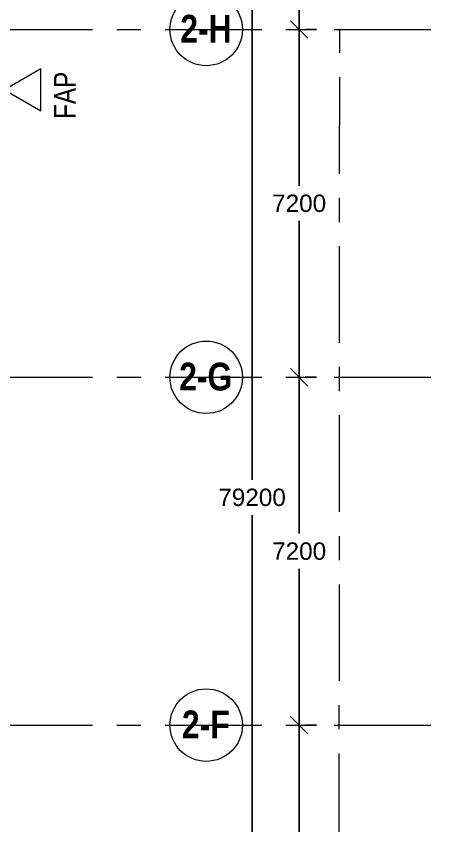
# Model space of a CAD drawing. Header units: millimetres. Extents: x -47219 to 440296, y -79832 to 7189.
# Drawn here: x 21780 to 30439, y -41309 to -24550 of the extents above; entities that cross this region are included whole.
import ezdxf
from ezdxf import colors
from ezdxf.entities.mleader import LeaderData, LeaderLine
from ezdxf.math import Vec2, Vec3

# ---------------------------------------------------------------- set-up
doc = ezdxf.new("R2010")
doc.units = ezdxf.units.MM
doc.linetypes.add('BLK_2 - 3RD STOREY  LOWER ROOF PLAN-archi clean_25 SEPT 2024$0$IDA - Grid Line', pattern=[3500, 2000, -500, 500, -500])
doc.layers.get('Defpoints').update_dxf_attribs({"color": 8, "lineweight": 9})
doc.layers.add('ANNOTATION', color=7, linetype='Continuous')
doc.layers.add('DIM', color=8, linetype='Continuous')
for name, color, linetype, lineweight in [('BLK_2 - 3RD STOREY  LOWER ROOF PLAN-archi clean_25 SEPT 2024$0$A-_ANOT----_A-1', 8, 'Continuous', 9), ('BLK_2 - 3RD STOREY  LOWER ROOF PLAN-archi clean_25 SEPT 2024$0$A-_WALL----_E', 8, 'Continuous', 9), ('BLK_2 - 3RD STOREY  LOWER ROOF PLAN-archi clean_25 SEPT 2024$0$S-_ANOTGRID_E', 8, 'Continuous', 9), ('BLK_2 - 3RD STOREY  LOWER ROOF PLAN-archi clean_25 SEPT 2024$0$S-_ANOTGRID_E-1', 8, 'BLK_2 - 3RD STOREY  LOWER ROOF PLAN-archi clean_25 SEPT 2024$0$IDA - Grid Line', 9), ('M-_SPRKPIEX_E-', 1, 'Continuous', 30)]:
    doc.layers.add(name, color=color, linetype=linetype, lineweight=lineweight)
doc.styles.add('BLK_2 - 3RD STOREY  LOWER ROOF PLAN-archi clean_25 SEPT 2024$0$Arial Narrow_B', font='ARIALNB.TTF', dxfattribs={"height": 575})
doc.styles.add('BLK_2 - 3RD STOREY  LOWER ROOF PLAN-archi clean_25 SEPT 2024$0$Arial_2', font='arial.ttf', dxfattribs={"width": 0.8, "height": 150})
doc.styles.get("Standard").update_dxf_attribs({"font": 'arial.ttf'})
doc.dimstyles.new('DIM 200', dxfattribs={"dimscale": 2000, "dimtxt": 0.18, "dimasz": 0.18, "dimexe": 0.18, "dimexo": 0.0625, "dimgap": 0.09, "dimtad": 0, "dimtih": 1, "dimtoh": 1, "dimdec": 0, "dimzin": 0, "dimdsep": 46, "dimtxsty": 'Standard', "dimblk": 'OBLIQUE', "dimcen": 0.09, "dimadec": 0, "dimazin": 0, "dimtfac": 1, "dimtdec": 0, "dimtofl": 0, "dimtmove": 0, "dimatfit": 3, "dimfxl": 1, "dimtolj": 1, "dimtzin": 0, "dimarcsym": 0})

# ---------------------------------------------------------------- blocks, each defined once
blk = doc.blocks.new('_Oblique')
at = {"color": 0, "linetype": 'ByBlock', "lineweight": -2}
blk.add_line((-0.5, -0.5), (0.5, 0.5), dxfattribs=at)
blk = doc.blocks.new('*D25')
at = {"layer": 'Defpoints', "color": 0, "transparency": 16777216}
for p in [(27596, 3975), (26659, -75225), (27596, -75225)]:
    blk.add_point(p, dxfattribs=at)
at = {"layer": 'DIM', "color": 0, "lineweight": -2, "transparency": 16777216}
for p, q in [((27471, 3975), (26299, 3975)), ((26659, 3975), (26659, -34148)), ((26659, -75225), (26659, -34876)), ((27471, -75225), (26299, -75225))]:
    blk.add_line(p, q, dxfattribs=at)
at = {"layer": 'DIM', "color": 0, "lineweight": -2, "transparency": 16777216, "xscale": 360, "yscale": 360, "zscale": 360}
for p, rotation in [((26659, 3975), 90), ((26659, -75225), 270)]:
    blk.add_blockref('_Oblique', p, dxfattribs=dict(at, rotation=rotation))
at = {"layer": 'DIM', "color": 0, "transparency": 16777216, "insert": (26659, -34512), "char_height": 360, "attachment_point": 5}
blk.add_mtext('\\A1;79200', dxfattribs=at)
blk = doc.blocks.new('*D30')
at = {"layer": 'Defpoints', "color": 0, "transparency": 16777216}
for p in [(27633, -39225), (27633, -39225), (27633, -46425)]:
    blk.add_point(p, dxfattribs=at)
at = {"layer": 'DIM', "color": 0, "lineweight": -2, "transparency": 16777216}
for p, q in [((27633, -39225), (27633, -42461)), ((27758, -39225), (27993, -39225)), ((27633, -46425), (27633, -43188)), ((27758, -46425), (27993, -46425))]:
    blk.add_line(p, q, dxfattribs=at)
at = {"layer": 'DIM', "color": 0, "lineweight": -2, "transparency": 16777216, "xscale": 360, "yscale": 360, "zscale": 360}
for p, rotation in [((27633, -39225), 90), ((27633, -46425), 270)]:
    blk.add_blockref('_Oblique', p, dxfattribs=dict(at, rotation=rotation))
at = {"layer": 'DIM', "color": 0, "transparency": 16777216, "insert": (27633, -42825), "char_height": 360, "attachment_point": 5}
blk.add_mtext('\\A1;7200', dxfattribs=at)
blk = doc.blocks.new('*D31')
at = {"layer": 'Defpoints', "color": 0, "transparency": 16777216}
for p in [(27633, -32025), (27633, -32025), (27633, -39225)]:
    blk.add_point(p, dxfattribs=at)
at = {"layer": 'DIM', "color": 0, "lineweight": -2, "transparency": 16777216}
for p, q in [((27633, -32025), (27633, -35261)), ((27758, -32025), (27993, -32025)), ((27633, -39225), (27633, -35988)), ((27758, -39225), (27993, -39225))]:
    blk.add_line(p, q, dxfattribs=at)
at = {"layer": 'DIM', "color": 0, "lineweight": -2, "transparency": 16777216, "xscale": 360, "yscale": 360, "zscale": 360}
for p, rotation in [((27633, -32025), 90), ((27633, -39225), 270)]:
    blk.add_blockref('_Oblique', p, dxfattribs=dict(at, rotation=rotation))
at = {"layer": 'DIM', "color": 0, "transparency": 16777216, "insert": (27633, -35625), "char_height": 360, "attachment_point": 5}
blk.add_mtext('\\A1;7200', dxfattribs=at)
blk = doc.blocks.new('*D32')
at = {"layer": 'Defpoints', "color": 0, "transparency": 16777216}
for p in [(27633, -24825), (27633, -24825), (27633, -32025)]:
    blk.add_point(p, dxfattribs=at)
at = {"layer": 'DIM', "color": 0, "lineweight": -2, "transparency": 16777216}
for p, q in [((27633, -24825), (27633, -28061)), ((27758, -24825), (27993, -24825)), ((27633, -32025), (27633, -28788)), ((27758, -32025), (27993, -32025))]:
    blk.add_line(p, q, dxfattribs=at)
at = {"layer": 'DIM', "color": 0, "lineweight": -2, "transparency": 16777216, "xscale": 360, "yscale": 360, "zscale": 360}
for p, rotation in [((27633, -24825), 90), ((27633, -32025), 270)]:
    blk.add_blockref('_Oblique', p, dxfattribs=dict(at, rotation=rotation))
at = {"layer": 'DIM', "color": 0, "transparency": 16777216, "insert": (27633, -28425), "char_height": 360, "attachment_point": 5}
blk.add_mtext('\\A1;7200', dxfattribs=at)
blk = doc.blocks.new('*D33')
at = {"layer": 'Defpoints', "color": 0, "transparency": 16777216}
for p in [(27633, -17625), (27633, -17625), (27633, -24825)]:
    blk.add_point(p, dxfattribs=at)
at = {"layer": 'DIM', "color": 0, "lineweight": -2, "transparency": 16777216}
for p, q in [((27633, -17625), (27633, -20861)), ((27758, -17625), (27993, -17625)), ((27633, -24825), (27633, -21588)), ((27758, -24825), (27993, -24825))]:
    blk.add_line(p, q, dxfattribs=at)
at = {"layer": 'DIM', "color": 0, "lineweight": -2, "transparency": 16777216, "xscale": 360, "yscale": 360, "zscale": 360}
for p, rotation in [((27633, -17625), 90), ((27633, -24825), 270)]:
    blk.add_blockref('_Oblique', p, dxfattribs=dict(at, rotation=rotation))
at = {"layer": 'DIM', "color": 0, "transparency": 16777216, "insert": (27633, -21225), "char_height": 360, "attachment_point": 5}
blk.add_mtext('\\A1;7200', dxfattribs=at)
blk = doc.blocks.new('BLK_2 - 3RD STOREY  LOWER ROOF PLAN-archi clean_25 SEPT 2024$0$Grid - 3_0mm Dia-3628821-BLK 2 3RD STOREY PLAN')
at = {"layer": 'BLK_2 - 3RD STOREY  LOWER ROOF PLAN-archi clean_25 SEPT 2024$0$S-_ANOTGRID_E'}
blk.add_circle((0, 0), 3, dxfattribs=at)
blk = doc.blocks.new('BLK_2 - 3RD STOREY  LOWER ROOF PLAN-archi clean_25 SEPT 2024$0$fap')
at = {"layer": 'BLK_2 - 3RD STOREY  LOWER ROOF PLAN-archi clean_25 SEPT 2024$0$A-_ANOT----_A-1'}
for p, q in [((77452, -57166), (76702, -57599)), ((77452, -58032), (77452, -57166)), ((76702, -57599), (77452, -58032))]:
    blk.add_line(p, q, dxfattribs=at)
at = {"layer": 'BLK_2 - 3RD STOREY  LOWER ROOF PLAN-archi clean_25 SEPT 2024$0$A-_ANOT----_A-1', "insert": (77726, -58201), "char_height": 450, "width": 1463.08, "attachment_point": 1, "rotation": 90, "style": 'BLK_2 - 3RD STOREY  LOWER ROOF PLAN-archi clean_25 SEPT 2024$0$Arial_2'}
blk.add_mtext('FAP', dxfattribs=at)
blk = doc.blocks.new('BLK_2 - 3RD STOREY  LOWER ROOF PLAN-archi clean_25 SEPT 2024')
at = {"layer": 'BLK_2 - 3RD STOREY  LOWER ROOF PLAN-archi clean_25 SEPT 2024$0$S-_ANOTGRID_E-1'}
for p, q in [((-102834, -37038), (-102886, -122559)), ((-141459, -67552), (-96555, -67552)), ((-141459, -74752), (-96555, -74752)), ((-141459, -81952), (-96555, -81952))]:
    blk.add_line(p, q, dxfattribs=at)
at = {"layer": 'BLK_2 - 3RD STOREY  LOWER ROOF PLAN-archi clean_25 SEPT 2024$0$A-_WALL----_E'}
blk.add_blockref('BLK_2 - 3RD STOREY  LOWER ROOF PLAN-archi clean_25 SEPT 2024$0$fap', (-186483, -11204), dxfattribs=at)
at = {"layer": 'BLK_2 - 3RD STOREY  LOWER ROOF PLAN-archi clean_25 SEPT 2024$0$S-_ANOTGRID_E', "xscale": 249.9999999999999, "yscale": 249.9999999999999, "zscale": 249.9999999999999}
for p, rotation in [((-105607, -67552), 269.9999999999989), ((-105607, -74752), 269.9999999999989), ((-105607, -81952), 269.9999999999991)]:
    blk.add_blockref('BLK_2 - 3RD STOREY  LOWER ROOF PLAN-archi clean_25 SEPT 2024$0$Grid - 3_0mm Dia-3628821-BLK 2 3RD STOREY PLAN', p, dxfattribs=dict(at, rotation=rotation))
at = {"layer": 'BLK_2 - 3RD STOREY  LOWER ROOF PLAN-archi clean_25 SEPT 2024$0$S-_ANOTGRID_E', "char_height": 575, "attachment_point": 1, "style": 'BLK_2 - 3RD STOREY  LOWER ROOF PLAN-archi clean_25 SEPT 2024$0$Arial Narrow_B'}
for s, insert, width in [('2-H', (-106144, -67250), 1262.66), ('2-G', (-106167, -74450), 1322.78), ('2-F', (-106110, -81650), 1182.49)]:
    blk.add_mtext(s, dxfattribs=dict(at, insert=insert, width=width))

msp = doc.modelspace()

# ---------------------------------------------------------------- block references
at = {"layer": 'M-_SPRKPIEX_E-'}
msp.add_blockref('BLK_2 - 3RD STOREY  LOWER ROOF PLAN-archi clean_25 SEPT 2024', (131318.5, 42727.7), dxfattribs=at)

# ---------------------------------------------------------------- dimensions: what is measured, and where the dimension line sits
at = {"layer": 'DIM'}
dim = msp.add_linear_dim(base=(26659.5, -75224.7), p1=(27596, 3975.3), p2=(27596, -75224.7), angle=90, dimstyle='DIM 200', dxfattribs=at)
dim.commit()
dim.dimension.update_dxf_attribs({"geometry": '*D25', "text_midpoint": (26659.5, -34512), "dimtype": 160})
for base, p1, p2, picture, middle in [((27632.9, -17624.7), (27632.9, -24824.7), (27632.9, -17624.7), '*D33', (27632.9, -21224.7)), ((27632.9, -24824.7), (27632.9, -32024.7), (27632.9, -24824.7), '*D32', (27632.9, -28424.7)), ((27632.9, -32024.7), (27632.9, -39224.7), (27632.9, -32024.7), '*D31', (27632.9, -35624.7)), ((27632.9, -39224.7), (27632.9, -46424.7), (27632.9, -39224.7), '*D30', (27632.9, -42824.7))]:
    dim = msp.add_linear_dim(base=base, p1=p1, p2=p2, angle=90, dimstyle='DIM 200', override={"dimtmove": 1}, dxfattribs=at)
    dim.commit()
    dim.dimension.update_dxf_attribs({"geometry": picture, "text_midpoint": middle})

# ---------------------------------------------------------------- leaders
at = {"layer": 'ANNOTATION'}
ml = msp.add_multileader_mtext('Standard', dxfattribs=at)
ml.set_content('DR 1-2\\P%%C100 DR PIPE\\PF/B & T/A\\P\\P%%C50 HR PIPE \\PF/B & T/A\\P\\P%%C150 SPK \\PF/B', color=256)
ml.set_leader_properties()
ml.build(insert=Vec2(0, 0))
ml.multileader.update_dxf_attribs({"arrow_head_size": 320, "scale": 80})
ctx = ml.context
ctx.base_point, ctx.scale, ctx.char_height, ctx.arrow_head_size, ctx.landing_gap_size, ctx.plane_origin = Vec3(21856.5, -18305.9), 80, 320, 320, 160, Vec3(16220.1, -22154.6)
notes = []
notes.append((ctx, [(0, (1, 1, 0), (19416.2, -18305.9), (1, 0), 2440.3, [(2, [(13913.7, -21046.5), (13943.2, -21756.7), (13949.6, -21563.2)], 0, [])])]))
ctx.mtext.insert, ctx.mtext.flow_direction = Vec3(22016.5, -18143.1), 5
for ctx, leaders in notes:
    for number, flags, end, landing, length, lines in leaders:
        leader = LeaderData()
        leader.index, (leader.has_last_leader_line, leader.has_dogleg_vector, leader.attachment_direction) = number, flags
        leader.last_leader_point, leader.dogleg_vector, leader.dogleg_length = Vec3(end), Vec3(landing), length
        for number, points, colour, breaks in lines:
            line = LeaderLine()
            line.index, line.vertices, line.color, line.breaks = number, Vec3.list(points), colors.encode_raw_color(colour), breaks
            leader.lines.append(line)
        ctx.leaders.append(leader)

doc.saveas('drawing.dxf')
